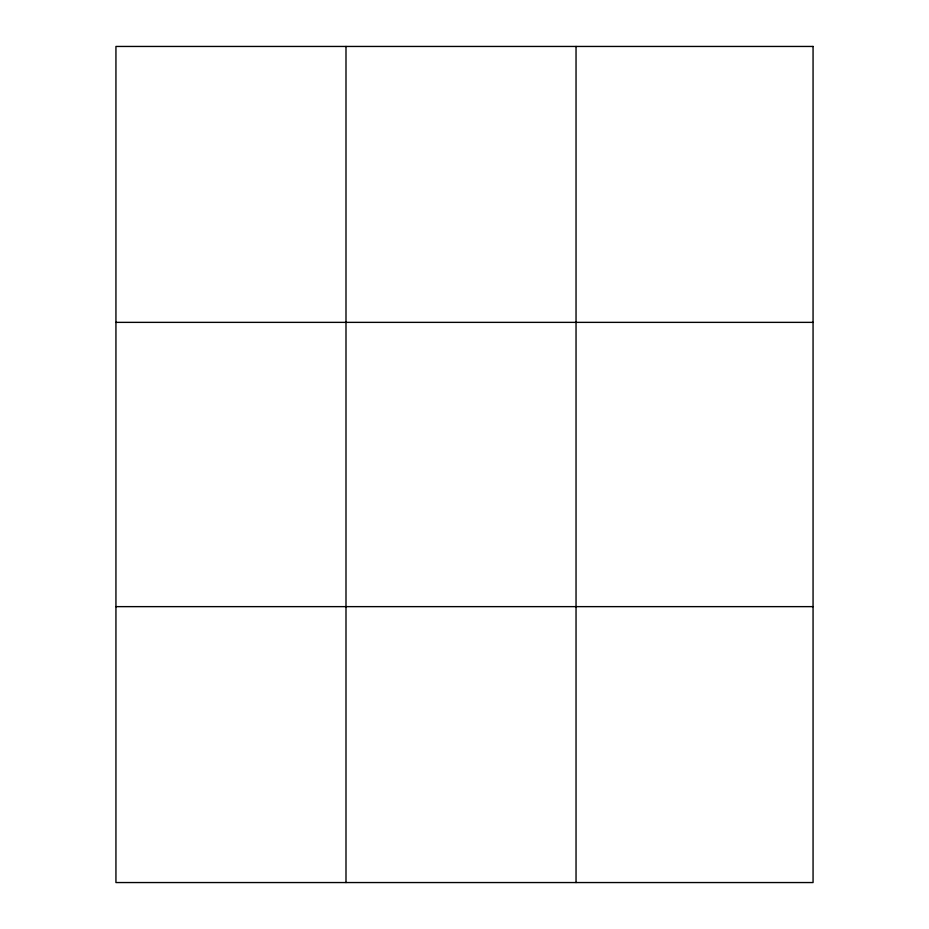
<?xml version="1.0" encoding="UTF-8"?>
<svg xmlns="http://www.w3.org/2000/svg" width="929" height="929" viewBox="0 0 929 929"><rect width="100%" height="100%" fill="white"/><g stroke="black" fill="none" stroke-linecap="round" stroke-linejoin="round"><path stroke-width="1.39" d="M345.994 882.55L345.994 46.45M576.038 882.55L576.038 46.45M115.939 322.363L813.061 322.363M115.939 606.637L813.061 606.637M813.061 46.45L813.061 882.55L115.939 882.55L115.939 46.45L813.061 46.45"/></g></svg>
